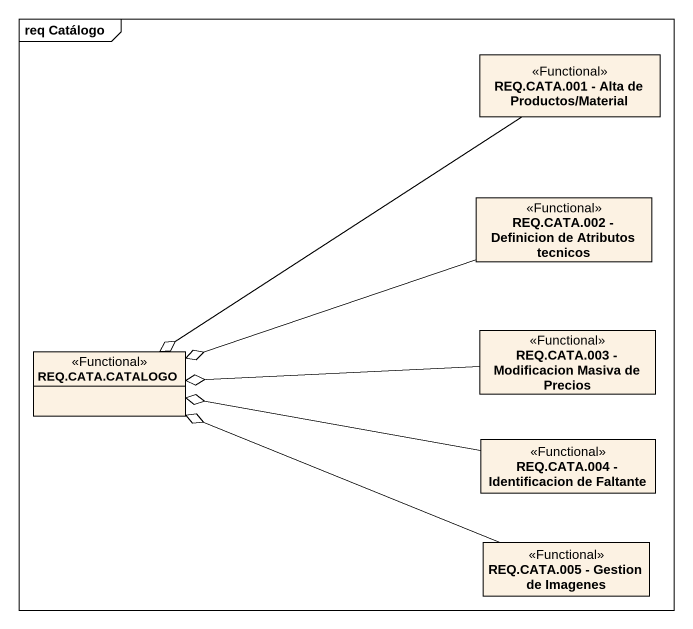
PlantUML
@startuml
mainframe req Catálogo
hide circle
hide empty members
class "REQ.CATA.001 - Alta de Productos/Material" as REQ_CATA_001_Alta_de <<Functional>>
class "REQ.CATA.002 - Definicion de Atributos tecnicos" as REQ_CATA_002_Definicion_de <<Functional>>
class "REQ.CATA.CATALOGO" as REQ_CATA_CATALOGO <<Functional>>
class "REQ.CATA.003 - Modificacion Masiva de Precios" as REQ_CATA_003_Modificacion <<Functional>>
class "REQ.CATA.004 - Identificacion de Faltante" as REQ_CATA_004_Identificacion <<Functional>>
class "REQ.CATA.005 - Gestion de Imagenes" as REQ_CATA_005_Gestion_de <<Functional>>
REQ_CATA_001_Alta_de --o REQ_CATA_CATALOGO
REQ_CATA_002_Definicion_de -left-o REQ_CATA_CATALOGO
REQ_CATA_003_Modificacion -left-o REQ_CATA_CATALOGO
REQ_CATA_004_Identificacion -left-o REQ_CATA_CATALOGO
REQ_CATA_005_Gestion_de -left-o REQ_CATA_CATALOGO
@enduml
